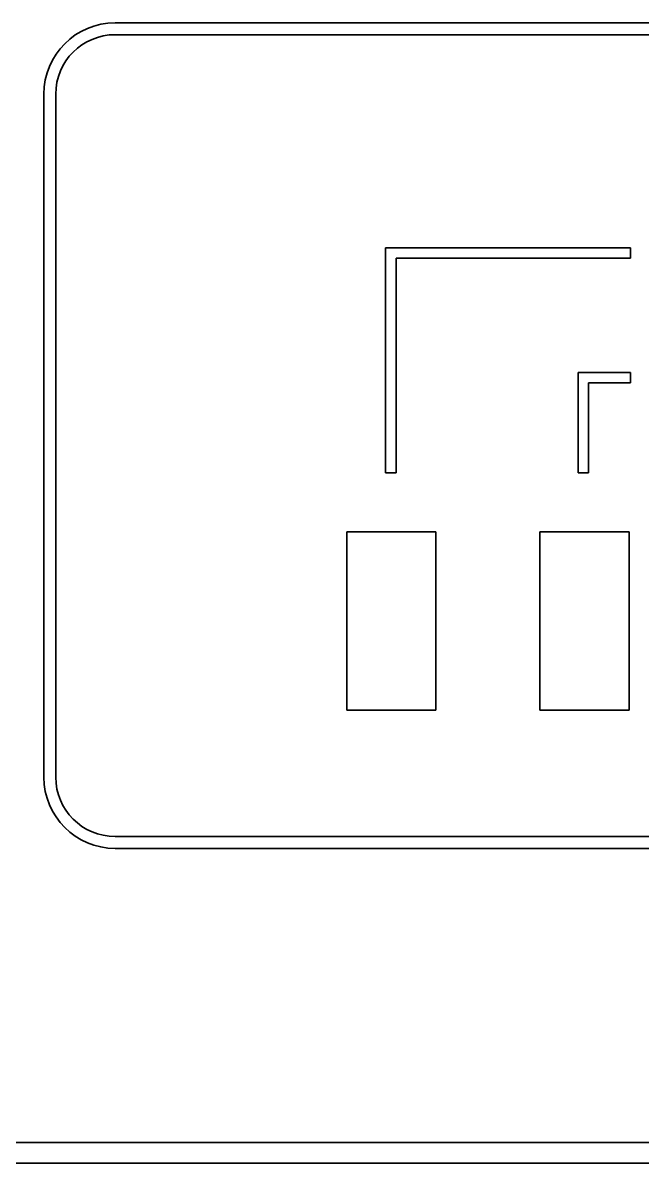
# Model space of a CAD drawing. Extents: x -1322 to 4351, y -2014 to 1793.
# Drawn here: x 663.53 to 684.38, y -631.12 to -592.73 of the extents above; entities that cross this region are included whole.
import ezdxf

# ---------------------------------------------------------------- set-up
doc = ezdxf.new("R2010")
doc.units = 0
doc.header["$MEASUREMENT"] = 0
doc.layers.add('01 Basic thick', color=7, linetype='CONTINUOUS', lineweight=35)

msp = doc.modelspace()

# ---------------------------------------------------------------- linework, layer by layer
at = {"layer": '01 Basic thick'}
for p, q in [((748.625, -592.726), (666.641, -592.726)), ((748.625, -593.126), (666.641, -593.126)), ((664.241, -595.126), (664.241, -618.121)), ((664.641, -618.121), (664.641, -595.126)), ((683.981, -600.301), (675.743, -600.301)), ((675.743, -600.301), (675.743, -607.882)), ((683.981, -600.654), (683.981, -600.301)), ((676.096, -607.882), (676.096, -600.654)), ((676.096, -600.654), (683.981, -600.654)), ((683.981, -604.498), (682.222, -604.498)), ((682.222, -604.498), (682.222, -607.882)), ((683.981, -604.851), (683.981, -604.498)), ((682.575, -607.882), (682.575, -604.851)), ((682.575, -604.851), (683.981, -604.851)), ((675.743, -607.882), (676.096, -607.882)), ((682.222, -607.882), (682.575, -607.882)), ((677.439, -609.863), (674.439, -609.863)), ((674.439, -609.863), (674.439, -615.862)), ((677.439, -615.862), (677.439, -609.863)), ((683.937, -609.863), (680.938, -609.863)), ((680.938, -609.863), (680.938, -615.862)), ((683.937, -615.862), (683.937, -609.863)), ((674.439, -615.862), (677.439, -615.862)), ((680.938, -615.862), (683.937, -615.862)), ((748.625, -620.121), (666.641, -620.121)), ((666.641, -620.521), (748.625, -620.521)), ((755.624, -630.419), (659.642, -630.419)), ((659.642, -631.119), (755.624, -631.119))]:
    msp.add_line(p, q, dxfattribs=at)
for centre, radius, start, end in [((666.641, -595.126), 2.4, 90, 180), ((666.641, -595.126), 2, 90, 180), ((666.641, -618.121), 2.4, 180, 270), ((666.641, -618.121), 2, 180, 270)]:
    msp.add_arc(centre, radius, start, end, dxfattribs=at)

doc.saveas('drawing.dxf')
